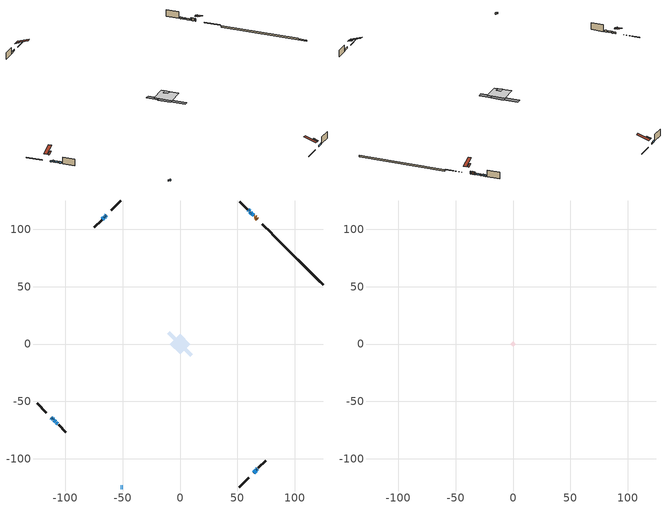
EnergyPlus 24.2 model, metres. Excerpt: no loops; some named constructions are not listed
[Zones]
conditioned space
 floor adiabatic (Floor2 construction): -6.43,0 0,6.43 6.43,0 0,-6.43 z1.2
 floor adiabatic (AdiabaticFloorConstruction): -9.09,0 0,9.09 9.09,0 0,-9.09 z3.64
 floor foundation (Slab1 construction): -11.02,8.95 -8.95,11.02 11.02,-8.95 8.95,-11.02 z0
 wall outside (RimJoist1 construction): 51.68,-124.76 59.94,-116.5 / -124.76,-51.68 -116.5,-59.94 / -51.68,124.76 -59.94,116.5 / 80.03,96.41 71.76,104.67 z1.2:1.5
 wall outside (AdiabaticWallConstruction 1): 67.54,108.9 67.11,109.33 / 66.45,109.99 65.76,110.68 / 65.1,111.33 64.81,111.63 z1.2:3.23
 wall outside (AdiabaticWallConstruction): 64.15,112.29 62.81,113.63 / 62.15,114.29 61.78,114.66 / 61.13,115.31 60.57,115.87 / -64.17,112.27 -64.72,111.72 / -65.38,111.06 -65.76,110.67 / -111.06,-65.38 -110.7,-65.74 / -66.42,110.02 -67.77,108.67 / 64.17,-112.27 66.39,-110.05 / 67.05,-109.39 67.6,-108.83 / -110.04,-66.4 -108.43,-68.01 / -107.77,-68.67 -106.66,-69.78 / -51.68,-124.76 -51.42,-124.76 / -50.5,-124.76 -49.85,-124.76 / 59.91,116.52 59.36,117.08 z1.2:2.42; -112.27,-64.17 -111.71,-64.72 z1.2:1.99
 wall outside (Wall1 construction): 68.26,-108.18 74.63,-101.81 / -106,-70.44 -99.64,-76.8 / -68.42,108.01 -74.79,101.65 / 58.7,117.74 52.33,124.1 z1.2:6.08
 wall foundation (FoundationWall1 construction): 80.68,95.75,0 80.68,95.75,1.2 120.35,56.09,1.2 120.35,56.09,1.06 124.76,51.68,1.06 124.76,51.68,0
 window (WindowConstruction): 64.15,112.29 62.81,113.63 z1.2:2.42
 window (WindowConstruction 7): 62.15,114.29 61.78,114.66 z1.2:2.42
 window (WindowConstruction 8): 61.13,115.31 60.57,115.87 z1.2:2.42
 window (WindowConstruction 9): -64.17,112.27 -64.72,111.72 z1.2:2.42
 window (WindowConstruction 10): -65.38,111.06 -65.76,110.67 z1.2:2.42
 window (WindowConstruction 11): -112.27,-64.17 -111.72,-64.72 z1.2:1.99
 window (WindowConstruction 12): -111.06,-65.38 -110.7,-65.74 z1.2:2.42
 window (WindowConstruction 1): -66.42,110.02 -67.77,108.67 z1.2:2.42
 window (WindowConstruction 2): 64.17,-112.27 66.39,-110.05 z1.2:2.42
 window (WindowConstruction 3): 67.05,-109.39 67.6,-108.83 z1.2:2.42
 window (WindowConstruction 4): -110.04,-66.4 -108.43,-68.01 z1.2:2.42
 window (WindowConstruction 5): -107.77,-68.67 -106.66,-69.78 z1.2:2.42
 window (WindowConstruction 13): -51.68,-124.76 -51.42,-124.76 z1.2:2.42
 window (WindowConstruction 14): -50.49,-124.76 -49.85,-124.76 z1.2:2.42
 window (WindowConstruction 6): 59.91,116.53 59.36,117.08 z1.2:2.42
 door (Door): 67.54,108.9 67.11,109.33 z1.2:3.23
 door (Door 1): 66.45,109.99 65.76,110.68 z1.2:3.23
 door (Door 2): 65.1,111.33 64.81,111.63 z1.2:3.23
 ceiling adiabatic (AdiabaticFloorConstruction): 0,-9.09 9.09,0 0,9.09 -9.09,0 z3.64
 roof outside (Roof1 construction): 62.25,-114.19,6.08 55.99,-107.94,9.03 54.34,-109.58,9.03 60.6,-115.84,6.08; -114.19,-62.25,6.08 -107.94,-55.99,9.03 -109.58,-54.34,9.03 -115.84,-60.6,6.08; -62.25,114.19,6.08 -55.99,107.94,9.03 -54.34,109.58,9.03 -60.6,115.84,6.08; 69.46,106.98,6.08 63.2,100.72,9.03 64.85,99.08,9.03 71.11,105.33,6.08
attic - vented
 floor to conditioned space (Floor1 construction Reversed): -2.36,0 0,2.36 2.36,0 0,-2.36 z6.08
 roof outside (Roof2 construction): 63.51,-112.93,6.08 61.21,-110.63,7.16 60.6,-111.24,7.16 62.9,-113.53,6.08; -112.93,-63.51,6.08 -110.63,-61.21,7.16 -111.24,-60.6,7.16 -113.53,-62.9,6.08; -63.51,112.93,6.08 -61.21,110.63,7.16 -60.6,111.24,7.16 -62.9,113.53,6.08; 68.2,108.24,6.08 65.9,105.94,7.16 66.5,105.34,7.16 68.8,107.64,6.08
[Material] Roughness=Rough; Thermal Absorptance=0.9
Name | Thickness {m} | Conductivity {W/m-K} | Density {kg/m3} | Specific Heat {J/kg-K} | Solar Absorptance | Visible Absorptance
ceiling loosefill ins | 0.0846667 | 0.0480833 | 16.02 | 1046.75 | 0.7 | 0.7
ceiling stud and cavity | 0.1397 | 0.0930096 | 65.682 | 1177.47 | 0.7 | 0.7
gypsum board | 0.0127 | 0.160291 | 801 | 837.4 | 0.6 | 0.6
[Construction]
Floor1 construction: ceiling loosefill ins, ceiling stud and cavity, gypsum board
[EnergyManagementSystem:OutputVariable] Type of Data in Variable=Summed; Update Frequency=ZoneTimestep; Units=J
Name | EMS Variable | EMS Program or Subroutine
Energy Management System Output Variable 10 | loads_htg_doors | component_loads_program
Energy Management System Output Variable 11 | loads_htg_windows_conduction | component_loads_program
Energy Management System Output Variable 12 | loads_htg_windows_solar | component_loads_program
Energy Management System Output Variable 13 | loads_htg_skylights_conduction | component_loads_program
Energy Management System Output Variable 14 | loads_htg_skylights_solar | component_loads_program
Energy Management System Output Variable 15 | loads_htg_floors | component_loads_program
Energy Management System Output Variable 16 | loads_htg_slabs | component_loads_program
Energy Management System Output Variable 17 | loads_htg_internal_mass | component_loads_program
Energy Management System Output Variable 18 | loads_htg_infil | component_loads_program
Energy Management System Output Variable 19 | loads_htg_natvent | component_loads_program
Energy Management System Output Variable 20 | loads_htg_mechvent | component_loads_program
Energy Management System Output Variable 21 | loads_htg_whf | component_loads_program
Energy Management System Output Variable 22 | loads_htg_ducts | component_loads_program
Energy Management System Output Variable 23 | loads_htg_intgains | component_loads_program
Energy Management System Output Variable 24 | loads_htg_lighting | component_loads_program
Energy Management System Output Variable 25 | loads_clg_roofs | component_loads_program
Energy Management System Output Variable 26 | loads_clg_ceilings | component_loads_program
Energy Management System Output Variable 27 | loads_clg_walls | component_loads_program
Energy Management System Output Variable 28 | loads_clg_rim_joists | component_loads_program
Energy Management System Output Variable 29 | loads_clg_foundation_walls | component_loads_program
Energy Management System Output Variable 30 | loads_clg_doors | component_loads_program
Energy Management System Output Variable 31 | loads_clg_windows_conduction | component_loads_program
Energy Management System Output Variable 32 | loads_clg_windows_solar | component_loads_program
Energy Management System Output Variable 33 | loads_clg_skylights_conduction | component_loads_program
Energy Management System Output Variable 34 | loads_clg_skylights_solar | component_loads_program
Energy Management System Output Variable 35 | loads_clg_floors | component_loads_program
Energy Management System Output Variable 36 | loads_clg_slabs | component_loads_program
Energy Management System Output Variable 37 | loads_clg_internal_mass | component_loads_program
Energy Management System Output Variable 38 | loads_clg_infil | component_loads_program
Energy Management System Output Variable 39 | loads_clg_natvent | component_loads_program
Energy Management System Output Variable 40 | loads_clg_mechvent | component_loads_program
Energy Management System Output Variable 41 | loads_clg_whf | component_loads_program
Energy Management System Output Variable 42 | loads_clg_ducts | component_loads_program
Energy Management System Output Variable 43 | loads_clg_intgains | component_loads_program
Energy Management System Output Variable 44 | loads_clg_lighting | component_loads_program
Energy Management System Output Variable 45 | loads_htg_tot | total_loads_program
Energy Management System Output Variable 46 | loads_clg_tot | total_loads_program
[Schedule:Day:Interval]
interior lighting schedule day: No, 01:00, 0.108182, 04:00, 0.0901515, 05:00, 0.0991667, 06:00, 0.162273, 07:00, 0.270455, 08:00, 0.342576, 10:00, 0.369621, 11:00, 0.351591, 12:00, 0.333561, 13:00, 0.324545, 14:00, 0.31553, 15:00, 0.333561, 16:00, 0.369621, 17:00, 0.450758, 18:00, 0.585985, 19:00, 0.775303, 20:00, 0.955606, 21:00, 0.991667, 22:00, 0.712197, 23:00, 0.360606, 24:00, 0.162273
interior lighting schedule day 1: No, 01:00, 0.100909, 04:00, 0.0840909, 05:00, 0.0925, 06:00, 0.151364, 07:00, 0.252273, 08:00, 0.319545, 10:00, 0.344773, 11:00, 0.327955, 12:00, 0.311136, 13:00, 0.302727, 14:00, 0.294318, 15:00, 0.311136, 16:00, 0.344773, 17:00, 0.420455, 18:00, 0.546591, 19:00, 0.723182, 20:00, 0.891364, 21:00, 0.925, 22:00, 0.664318, 23:00, 0.336364, 24:00, 0.151364
interior lighting schedule day 2: No, 01:00, 0.0927273, 04:00, 0.0772727, 05:00, 0.085, 06:00, 0.139091, 07:00, 0.231818, 08:00, 0.293636, 10:00, 0.316818, 11:00, 0.301364, 12:00, 0.285909, 13:00, 0.278182, 14:00, 0.270455, 15:00, 0.285909, 16:00, 0.316818, 17:00, 0.386364, 18:00, 0.502273, 19:00, 0.664545, 20:00, 0.819091, 21:00, 0.85, 22:00, 0.610455, 23:00, 0.309091, 24:00, 0.139091
interior lighting schedule day 3: No, 01:00, 0.0845455, 04:00, 0.0704545, 05:00, 0.0775, 06:00, 0.126818, 07:00, 0.211364, 08:00, 0.267727, 10:00, 0.288864, 11:00, 0.274773, 12:00, 0.260682, 13:00, 0.253636, 14:00, 0.246591, 15:00, 0.260682, 16:00, 0.288864, 17:00, 0.352273, 18:00, 0.457955, 19:00, 0.605909, 20:00, 0.746818, 21:00, 0.775, 22:00, 0.556591, 23:00, 0.281818, 24:00, 0.126818
interior lighting schedule day 4: No, 01:00, 0.0763636, 04:00, 0.0636364, 05:00, 0.07, 06:00, 0.114545, 07:00, 0.190909, 08:00, 0.241818, 10:00, 0.260909, 11:00, 0.248182, 12:00, 0.235455, 13:00, 0.229091, 14:00, 0.222727, 15:00, 0.235455, 16:00, 0.260909, 17:00, 0.318182, 18:00, 0.413636, 19:00, 0.547273, 20:00, 0.674545, 21:00, 0.7, 22:00, 0.502727, 23:00, 0.254545, 24:00, 0.114545
interior lighting schedule day 5: No, 01:00, 0.0727273, 04:00, 0.0606061, 05:00, 0.0666667, 06:00, 0.109091, 07:00, 0.181818, 08:00, 0.230303, 10:00, 0.248485, 11:00, 0.236364, 12:00, 0.224242, 13:00, 0.218182, 14:00, 0.212121, 15:00, 0.224242, 16:00, 0.248485, 17:00, 0.30303, 18:00, 0.393939, 19:00, 0.521212, 20:00, 0.642424, 21:00, 0.666667, 22:00, 0.478788, 23:00, 0.242424, 24:00, 0.109091
interior lighting schedule day 6: No, 01:00, 0.0745455, 04:00, 0.0621212, 05:00, 0.0683333, 06:00, 0.111818, 07:00, 0.186364, 08:00, 0.236061, 10:00, 0.254697, 11:00, 0.242273, 12:00, 0.229848, 13:00, 0.223636, 14:00, 0.217424, 15:00, 0.229848, 16:00, 0.254697, 17:00, 0.310606, 18:00, 0.403788, 19:00, 0.534242, 20:00, 0.658485, 21:00, 0.683333, 22:00, 0.490758, 23:00, 0.248485, 24:00, 0.111818
interior lighting schedule day 7: No, 01:00, 0.08, 04:00, 0.0666667, 05:00, 0.0733333, 06:00, 0.12, 07:00, 0.2, 08:00, 0.253333, 10:00, 0.273333, 11:00, 0.26, 12:00, 0.246667, 13:00, 0.24, 14:00, 0.233333, 15:00, 0.246667, 16:00, 0.273333, 17:00, 0.333333, 18:00, 0.433333, 19:00, 0.573333, 20:00, 0.706667, 21:00, 0.733333, 22:00, 0.526667, 23:00, 0.266667, 24:00, 0.12
interior lighting schedule day 8: No, 01:00, 0.0890909, 04:00, 0.0742424, 05:00, 0.0816667, 06:00, 0.133636, 07:00, 0.222727, 08:00, 0.282121, 10:00, 0.304394, 11:00, 0.289545, 12:00, 0.274697, 13:00, 0.267273, 14:00, 0.259848, 15:00, 0.274697, 16:00, 0.304394, 17:00, 0.371212, 18:00, 0.482576, 19:00, 0.638485, 20:00, 0.78697, 21:00, 0.816667, 22:00, 0.586515, 23:00, 0.29697, 24:00, 0.133636
interior lighting schedule day 9: No, 01:00, 0.0972727, 04:00, 0.0810606, 05:00, 0.0891667, 06:00, 0.145909, 07:00, 0.243182, 08:00, 0.30803, 10:00, 0.332348, 11:00, 0.316136, 12:00, 0.299924, 13:00, 0.291818, 14:00, 0.283712, 15:00, 0.299924, 16:00, 0.332348, 17:00, 0.405303, 18:00, 0.526894, 19:00, 0.697121, 20:00, 0.859242, 21:00, 0.891667, 22:00, 0.640379, 23:00, 0.324242, 24:00, 0.145909
interior lighting schedule day 10: No, 01:00, 0.105455, 04:00, 0.0878788, 05:00, 0.0966667, 06:00, 0.158182, 07:00, 0.263636, 08:00, 0.333939, 10:00, 0.360303, 11:00, 0.342727, 12:00, 0.325152, 13:00, 0.316364, 14:00, 0.307576, 15:00, 0.325152, 16:00, 0.360303, 17:00, 0.439394, 18:00, 0.571212, 19:00, 0.755758, 20:00, 0.931515, 21:00, 0.966667, 22:00, 0.694242, 23:00, 0.351515, 24:00, 0.158182
interior lighting schedule day 11: No, 01:00, 0.109091, 04:00, 0.0909091, 05:00, 0.1, 06:00, 0.163636, 07:00, 0.272727, 08:00, 0.345455, 10:00, 0.372727, 11:00, 0.354545, 12:00, 0.336364, 13:00, 0.327273, 14:00, 0.318182, 15:00, 0.336364, 16:00, 0.372727, 17:00, 0.454545, 18:00, 0.590909, 19:00, 0.781818, 20:00, 0.963636, 21:00, 1, 22:00, 0.718182, 23:00, 0.363636, 24:00, 0.163636
interior lighting schedule default day; occupants schedule default day; clothes dryer schedule default day; cooking range schedule default day; mech vent range fan 0 schedule default day; misc plug loads schedule default day; general water use schedule default day; heating setpoint default day; cooling setpoint default day; clothes dryer exhaust 0 schedule default day; cooling season schedule day; cooling season schedule day 2; cooling season schedule default day; exterior lighting schedule default day; natural vent schedule default day: No, 24:00, 0
occupants schedule day: No, 05:00, 0.426829, 06:00, 0.719512, 07:00, 1, 08:00, 0.670732, 09:00, 0.329268, 14:00, 0.170732, 15:00, 0.231707, 16:00, 0.329268, 17:00, 0.5, 18:00, 0.670732, 19:00, 0.829268, 21:00, 1, 22:00, 0.853659, 23:00, 0.646341, 24:00, 0.426829
clothes dryer schedule day; clothes dryer exhaust 0 schedule day: No, 01:00, 0.123457, 02:00, 0.0740741, 03:00, 0.0493827, 04:00, 0.0246914, 05:00, 0.0493827, 06:00, 0.0740741, 07:00, 0.197531, 08:00, 0.395062, 09:00, 0.592593, 10:00, 0.839506, 11:00, 0.962963, 12:00, 1, 13:00, 0.91358, 14:00, 0.82716, 15:00, 0.716049, 16:00, 0.753086, 17:00, 0.679012, 18:00, 0.666667, 20:00, 0.62963, 21:00, 0.641975, 22:00, 0.666667, 23:00, 0.54321, 24:00, 0.296296
cooking range schedule day: No, 05:00, 0.0597015, 06:00, 0.11194, 07:00, 0.171642, 08:00, 0.291045, 11:00, 0.343284, 12:00, 0.402985, 13:00, 0.462687, 14:00, 0.343284, 15:00, 0.291045, 16:00, 0.402985, 17:00, 0.567164, 18:00, 1, 19:00, 0.850746, 20:00, 0.432836, 21:00, 0.291045, 22:00, 0.231343, 23:00, 0.171642, 24:00, 0.11194
mech vent range fan 0 schedule day: No, 02:00, 1, 18:00, 0, 24:00, 1
misc plug loads schedule day: No, 06:00, 0.705882, 07:00, 0.745098, 08:00, 0.803922, 15:00, 0.823529, 16:00, 0.862745, 17:00, 0.921569, 18:00, 0.980392, 19:00, 1, 20:00, 0.980392, 21:00, 0.941176, 22:00, 0.862745, 23:00, 0.784314, 24:00, 0.72549
general water use schedule day: No, 01:00, 0.315068, 03:00, 0.287671, 04:00, 0.342466, 05:00, 0.369863, 06:00, 0.520548, 07:00, 0.60274, 08:00, 0.534247, 10:00, 0.506849, 11:00, 0.465753, 14:00, 0.479452, 15:00, 0.534247, 16:00, 0.589041, 17:00, 0.69863, 18:00, 0.876712, 19:00, 0.890411, 20:00, 0.986301, 21:00, 1, 22:00, 0.863014, 23:00, 0.616438, 24:00, 0.465753
heating setpoint day: No, 07:00, 18, 23:00, 21, 24:00, 18
cooling setpoint day: No, 24:00, 25
cooling season schedule day 1: No, 24:00, 1
exterior lighting schedule day: No, 01:00, 0.566667, 03:00, 0.524167, 05:00, 0.495833, 06:00, 0.5525, 07:00, 0.623333, 08:00, 0.580833, 09:00, 0.439167, 10:00, 0.354167, 12:00, 0.34, 13:00, 0.354167, 14:00, 0.396667, 15:00, 0.425, 16:00, 0.495833, 17:00, 0.623333, 18:00, 0.793333, 19:00, 0.906667, 20:00, 0.963333, 21:00, 0.991667, 22:00, 0.920833, 23:00, 0.793333, 24:00, 0.665833
exterior lighting schedule day 1: No, 01:00, 0.528571, 03:00, 0.488929, 05:00, 0.4625, 06:00, 0.515357, 07:00, 0.581429, 08:00, 0.541786, 09:00, 0.409643, 10:00, 0.330357, 12:00, 0.317143, 13:00, 0.330357, 14:00, 0.37, 15:00, 0.396429, 16:00, 0.4625, 17:00, 0.581429, 18:00, 0.74, 19:00, 0.845714, 20:00, 0.898571, 21:00, 0.925, 22:00, 0.858929, 23:00, 0.74, 24:00, 0.621071
exterior lighting schedule day 10: No, 01:00, 0.552381, 03:00, 0.510952, 05:00, 0.483333, 06:00, 0.538571, 07:00, 0.607619, 08:00, 0.56619, 09:00, 0.428095, 10:00, 0.345238, 12:00, 0.331429, 13:00, 0.345238, 14:00, 0.386667, 15:00, 0.414286, 16:00, 0.483333, 17:00, 0.607619, 18:00, 0.773333, 19:00, 0.88381, 20:00, 0.939048, 21:00, 0.966667, 22:00, 0.897619, 23:00, 0.773333, 24:00, 0.649048
exterior lighting schedule day 11: No, 01:00, 0.571429, 03:00, 0.528571, 05:00, 0.5, 06:00, 0.557143, 07:00, 0.628571, 08:00, 0.585714, 09:00, 0.442857, 10:00, 0.357143, 12:00, 0.342857, 13:00, 0.357143, 14:00, 0.4, 15:00, 0.428571, 16:00, 0.5, 17:00, 0.628571, 18:00, 0.8, 19:00, 0.914286, 20:00, 0.971429, 21:00, 1, 22:00, 0.928571, 23:00, 0.8, 24:00, 0.671429
exterior lighting schedule day 2: No, 01:00, 0.485714, 03:00, 0.449286, 05:00, 0.425, 06:00, 0.473571, 07:00, 0.534286, 08:00, 0.497857, 09:00, 0.376429, 10:00, 0.303571, 12:00, 0.291429, 13:00, 0.303571, 14:00, 0.34, 15:00, 0.364286, 16:00, 0.425, 17:00, 0.534286, 18:00, 0.68, 19:00, 0.777143, 20:00, 0.825714, 21:00, 0.85, 22:00, 0.789286, 23:00, 0.68, 24:00, 0.570714
exterior lighting schedule day 3: No, 01:00, 0.442857, 03:00, 0.409643, 05:00, 0.3875, 06:00, 0.431786, 07:00, 0.487143, 08:00, 0.453929, 09:00, 0.343214, 10:00, 0.276786, 12:00, 0.265714, 13:00, 0.276786, 14:00, 0.31, 15:00, 0.332143, 16:00, 0.3875, 17:00, 0.487143, 18:00, 0.62, 19:00, 0.708571, 20:00, 0.752857, 21:00, 0.775, 22:00, 0.719643, 23:00, 0.62, 24:00, 0.520357
exterior lighting schedule day 4: No, 01:00, 0.4, 03:00, 0.37, 05:00, 0.35, 06:00, 0.39, 07:00, 0.44, 08:00, 0.41, 09:00, 0.31, 10:00, 0.25, 12:00, 0.24, 13:00, 0.25, 14:00, 0.28, 15:00, 0.3, 16:00, 0.35, 17:00, 0.44, 18:00, 0.56, 19:00, 0.64, 20:00, 0.68, 21:00, 0.7, 22:00, 0.65, 23:00, 0.56, 24:00, 0.47
exterior lighting schedule day 5: No, 01:00, 0.380952, 03:00, 0.352381, 05:00, 0.333333, 06:00, 0.371429, 07:00, 0.419048, 08:00, 0.390476, 09:00, 0.295238, 10:00, 0.238095, 12:00, 0.228571, 13:00, 0.238095, 14:00, 0.266667, 15:00, 0.285714, 16:00, 0.333333, 17:00, 0.419048, 18:00, 0.533333, 19:00, 0.609524, 20:00, 0.647619, 21:00, 0.666667, 22:00, 0.619048, 23:00, 0.533333, 24:00, 0.447619
exterior lighting schedule day 6: No, 01:00, 0.390476, 03:00, 0.36119, 05:00, 0.341667, 06:00, 0.380714, 07:00, 0.429524, 08:00, 0.400238, 09:00, 0.302619, 10:00, 0.244048, 12:00, 0.234286, 13:00, 0.244048, 14:00, 0.273333, 15:00, 0.292857, 16:00, 0.341667, 17:00, 0.429524, 18:00, 0.546667, 19:00, 0.624762, 20:00, 0.66381, 21:00, 0.683333, 22:00, 0.634524, 23:00, 0.546667, 24:00, 0.45881
exterior lighting schedule day 7: No, 01:00, 0.419048, 03:00, 0.387619, 05:00, 0.366667, 06:00, 0.408571, 07:00, 0.460952, 08:00, 0.429524, 09:00, 0.324762, 10:00, 0.261905, 12:00, 0.251429, 13:00, 0.261905, 14:00, 0.293333, 15:00, 0.314286, 16:00, 0.366667, 17:00, 0.460952, 18:00, 0.586667, 19:00, 0.670476, 20:00, 0.712381, 21:00, 0.733333, 22:00, 0.680952, 23:00, 0.586667, 24:00, 0.492381
exterior lighting schedule day 8: No, 01:00, 0.466667, 03:00, 0.431667, 05:00, 0.408333, 06:00, 0.455, 07:00, 0.513333, 08:00, 0.478333, 09:00, 0.361667, 10:00, 0.291667, 12:00, 0.28, 13:00, 0.291667, 14:00, 0.326667, 15:00, 0.35, 16:00, 0.408333, 17:00, 0.513333, 18:00, 0.653333, 19:00, 0.746667, 20:00, 0.793333, 21:00, 0.816667, 22:00, 0.758333, 23:00, 0.653333, 24:00, 0.548333
exterior lighting schedule day 9: No, 01:00, 0.509524, 03:00, 0.47131, 05:00, 0.445833, 06:00, 0.496786, 07:00, 0.560476, 08:00, 0.522262, 09:00, 0.394881, 10:00, 0.318452, 12:00, 0.305714, 13:00, 0.318452, 14:00, 0.356667, 15:00, 0.382143, 16:00, 0.445833, 17:00, 0.560476, 18:00, 0.713333, 19:00, 0.815238, 20:00, 0.86619, 21:00, 0.891667, 22:00, 0.827976, 23:00, 0.713333, 24:00, 0.59869
[Schedule:Week:Daily]
heating setpoint Week Rule - Jan1-Dec31: heating setpoint day, heating setpoint day, heating setpoint day, heating setpoint day, heating setpoint day, heating setpoint day, heating setpoint day, heating setpoint default day, heating setpoint default day, heating setpoint default day, heating setpoint default day, heating setpoint default day
cooling setpoint Week Rule - Jan1-Dec31: cooling setpoint day, cooling setpoint day, cooling setpoint day, cooling setpoint day, cooling setpoint day, cooling setpoint day, cooling setpoint day, cooling setpoint default day, cooling setpoint default day, cooling setpoint default day, cooling setpoint default day, cooling setpoint default day
clothes dryer exhaust 0 schedule Week Rule - Jan1-Dec31: clothes dryer exhaust 0 schedule day, clothes dryer exhaust 0 schedule day, clothes dryer exhaust 0 schedule day, clothes dryer exhaust 0 schedule day, clothes dryer exhaust 0 schedule day, clothes dryer exhaust 0 schedule day, clothes dryer exhaust 0 schedule day, clothes dryer exhaust 0 schedule default day, clothes dryer exhaust 0 schedule default day, clothes dryer exhaust 0 schedule default day, clothes dryer exhaust 0 schedule default day, clothes dryer exhaust 0 schedule default day
cooling season schedule Week Rule - Jan1-May26: cooling season schedule day, cooling season schedule day, cooling season schedule day, cooling season schedule day, cooling season schedule day, cooling season schedule day, cooling season schedule day, cooling season schedule default day, cooling season schedule default day, cooling season schedule default day, cooling season schedule default day, cooling season schedule default day
cooling season schedule Week Rule - May27-Jun2: cooling season schedule day, cooling season schedule day, cooling season schedule day, cooling season schedule day, cooling season schedule day, cooling season schedule day 1, cooling season schedule day 1, cooling season schedule default day, cooling season schedule default day, cooling season schedule default day, cooling season schedule default day, cooling season schedule default day
cooling season schedule Week Rule - Jun3-Aug25: cooling season schedule day 1, cooling season schedule day 1, cooling season schedule day 1, cooling season schedule day 1, cooling season schedule day 1, cooling season schedule day 1, cooling season schedule day 1, cooling season schedule default day, cooling season schedule default day, cooling season schedule default day, cooling season schedule default day, cooling season schedule default day
cooling season schedule Week Rule - Aug26-Sep1: cooling season schedule day 1, cooling season schedule day 1, cooling season schedule day 1, cooling season schedule day 1, cooling season schedule day 1, cooling season schedule day 1, cooling season schedule day 2, cooling season schedule default day, cooling season schedule default day, cooling season schedule default day, cooling season schedule default day, cooling season schedule default day
cooling season schedule Week Rule - Sep2-Dec31: cooling season schedule day 2, cooling season schedule day 2, cooling season schedule day 2, cooling season schedule day 2, cooling season schedule day 2, cooling season schedule day 2, cooling season schedule day 2, cooling season schedule default day, cooling season schedule default day, cooling season schedule default day, cooling season schedule default day, cooling season schedule default day
exterior lighting schedule Week Rule - Sep30-Oct6: exterior lighting schedule day 8, exterior lighting schedule day 9, exterior lighting schedule day 9, exterior lighting schedule day 9, exterior lighting schedule day 9, exterior lighting schedule day 9, exterior lighting schedule day 9, exterior lighting schedule default day, exterior lighting schedule default day, exterior lighting schedule default day, exterior lighting schedule default day, exterior lighting schedule default day
exterior lighting schedule Week Rule - Oct7-Oct27: exterior lighting schedule day 9, exterior lighting schedule day 9, exterior lighting schedule day 9, exterior lighting schedule day 9, exterior lighting schedule day 9, exterior lighting schedule day 9, exterior lighting schedule day 9, exterior lighting schedule default day, exterior lighting schedule default day, exterior lighting schedule default day, exterior lighting schedule default day, exterior lighting schedule default day
exterior lighting schedule Week Rule - Oct28-Nov3: exterior lighting schedule day 9, exterior lighting schedule day 9, exterior lighting schedule day 9, exterior lighting schedule day 9, exterior lighting schedule day 10, exterior lighting schedule day 10, exterior lighting schedule day 10, exterior lighting schedule default day, exterior lighting schedule default day, exterior lighting schedule default day, exterior lighting schedule default day, exterior lighting schedule default day
exterior lighting schedule Week Rule - Nov4-Nov24: exterior lighting schedule day 10, exterior lighting schedule day 10, exterior lighting schedule day 10, exterior lighting schedule day 10, exterior lighting schedule day 10, exterior lighting schedule day 10, exterior lighting schedule day 10, exterior lighting schedule default day, exterior lighting schedule default day, exterior lighting schedule default day, exterior lighting schedule default day, exterior lighting schedule default day
exterior lighting schedule Week Rule - Nov25-Dec1: exterior lighting schedule day 10, exterior lighting schedule day 10, exterior lighting schedule day 10, exterior lighting schedule day 10, exterior lighting schedule day 10, exterior lighting schedule day 10, exterior lighting schedule day 11, exterior lighting schedule default day, exterior lighting schedule default day, exterior lighting schedule default day, exterior lighting schedule default day, exterior lighting schedule default day
exterior lighting schedule Week Rule - Dec2-Dec31: exterior lighting schedule day 11, exterior lighting schedule day 11, exterior lighting schedule day 11, exterior lighting schedule day 11, exterior lighting schedule day 11, exterior lighting schedule day 11, exterior lighting schedule day 11, exterior lighting schedule default day, exterior lighting schedule default day, exterior lighting schedule default day, exterior lighting schedule default day, exterior lighting schedule default day
natural vent schedule Week Rule - Jan1-Dec31: natural vent schedule default day, natural vent schedule default day, natural vent schedule default day, natural vent schedule default day, natural vent schedule default day, natural vent schedule default day, natural vent schedule default day, natural vent schedule default day, natural vent schedule default day, natural vent schedule default day, natural vent schedule default day, natural vent schedule default day
[Schedule:Year]
heating setpoint: heating setpoint Week Rule - Jan1-Dec31, 1, 1, 12, 31
cooling setpoint: cooling setpoint Week Rule - Jan1-Dec31, 1, 1, 12, 31
clothes dryer exhaust 0 schedule: clothes dryer exhaust 0 schedule Week Rule - Jan1-Dec31, 1, 1, 12, 31
cooling season schedule: cooling season schedule Week Rule - Jan1-May26, 1, 1, 5, 26, cooling season schedule Week Rule - May27-Jun2, 5, 27, 6, 2, cooling season schedule Week Rule - Jun3-Aug25, 6, 3, 8, 25, cooling season schedule Week Rule - Aug26-Sep1, 8, 26, 9, 1, cooling season schedule Week Rule - Sep2-Dec31, 9, 2, 12, 31
natural vent schedule: natural vent schedule Week Rule - Jan1-Dec31, 1, 1, 12, 31
